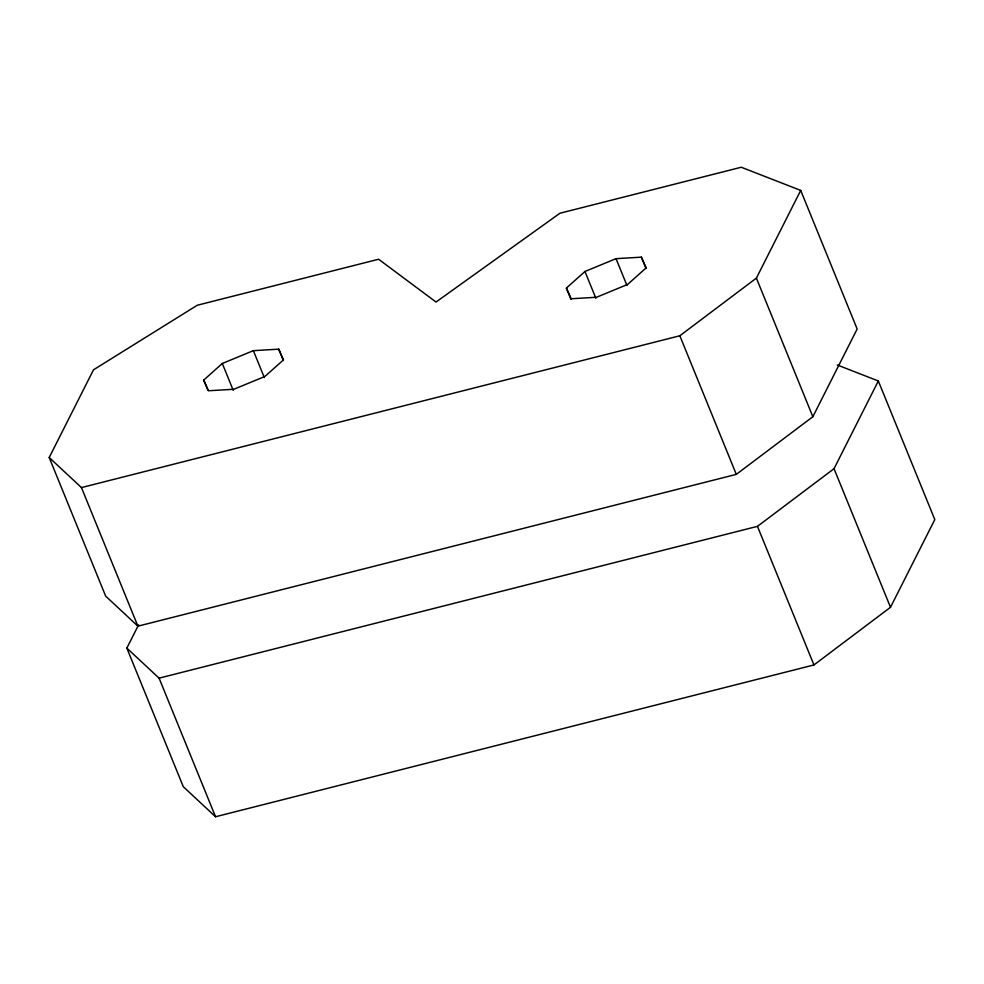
<?xml version="1.0" encoding="UTF-8"?>
<svg xmlns="http://www.w3.org/2000/svg" width="984" height="984" viewBox="0 0 984 984"><rect width="100%" height="100%" fill="white"/><g stroke="black" fill="none" stroke-linecap="round" stroke-linejoin="round"><path stroke-width="1.48" d="M49.2 457.523L93.505 369.812L197.255 305.249L378.594 259.247L436.023 302.039L559.921 213.245L741.26 167.243L800.705 190.404L857.162 329L812.858 416.712L736.303 474.374L137.908 626.181L105.669 596.12L49.2 457.523L81.451 487.584L137.908 626.181M837.286 364.99L878.331 380.98L934.8 519.577L890.495 607.288L813.94 664.95L215.545 816.757L183.295 786.696L126.838 648.099L138.609 624.803M81.451 487.584L679.833 335.778L756.389 278.115L800.705 190.404M126.838 648.099L159.088 678.148L757.471 526.354L834.026 468.692L878.331 380.98M203.725 380.082L222.298 363.477L253.368 350.661L278.718 349.16L283.515 359.849L264.93 376.454L233.872 389.258L208.522 390.759L203.725 380.082L207.759 389.984M566.39 288.078L584.963 271.473L616.033 258.669L641.384 257.156L646.168 267.845L627.595 284.45L596.538 297.254L571.175 298.767L566.39 288.078L571.003 299.394M756.389 278.115L812.858 416.712M834.026 468.692L890.495 607.288M679.833 335.778L736.303 474.374M757.471 526.354L813.94 664.95M641.384 257.156L645.996 268.472M616.033 258.669L626.98 285.532M584.963 271.473L595.91 298.349M278.718 349.16L283.33 360.476M253.368 350.661L264.315 377.536M222.298 363.477L233.245 390.341M159.088 678.148L215.545 816.757"/></g></svg>
